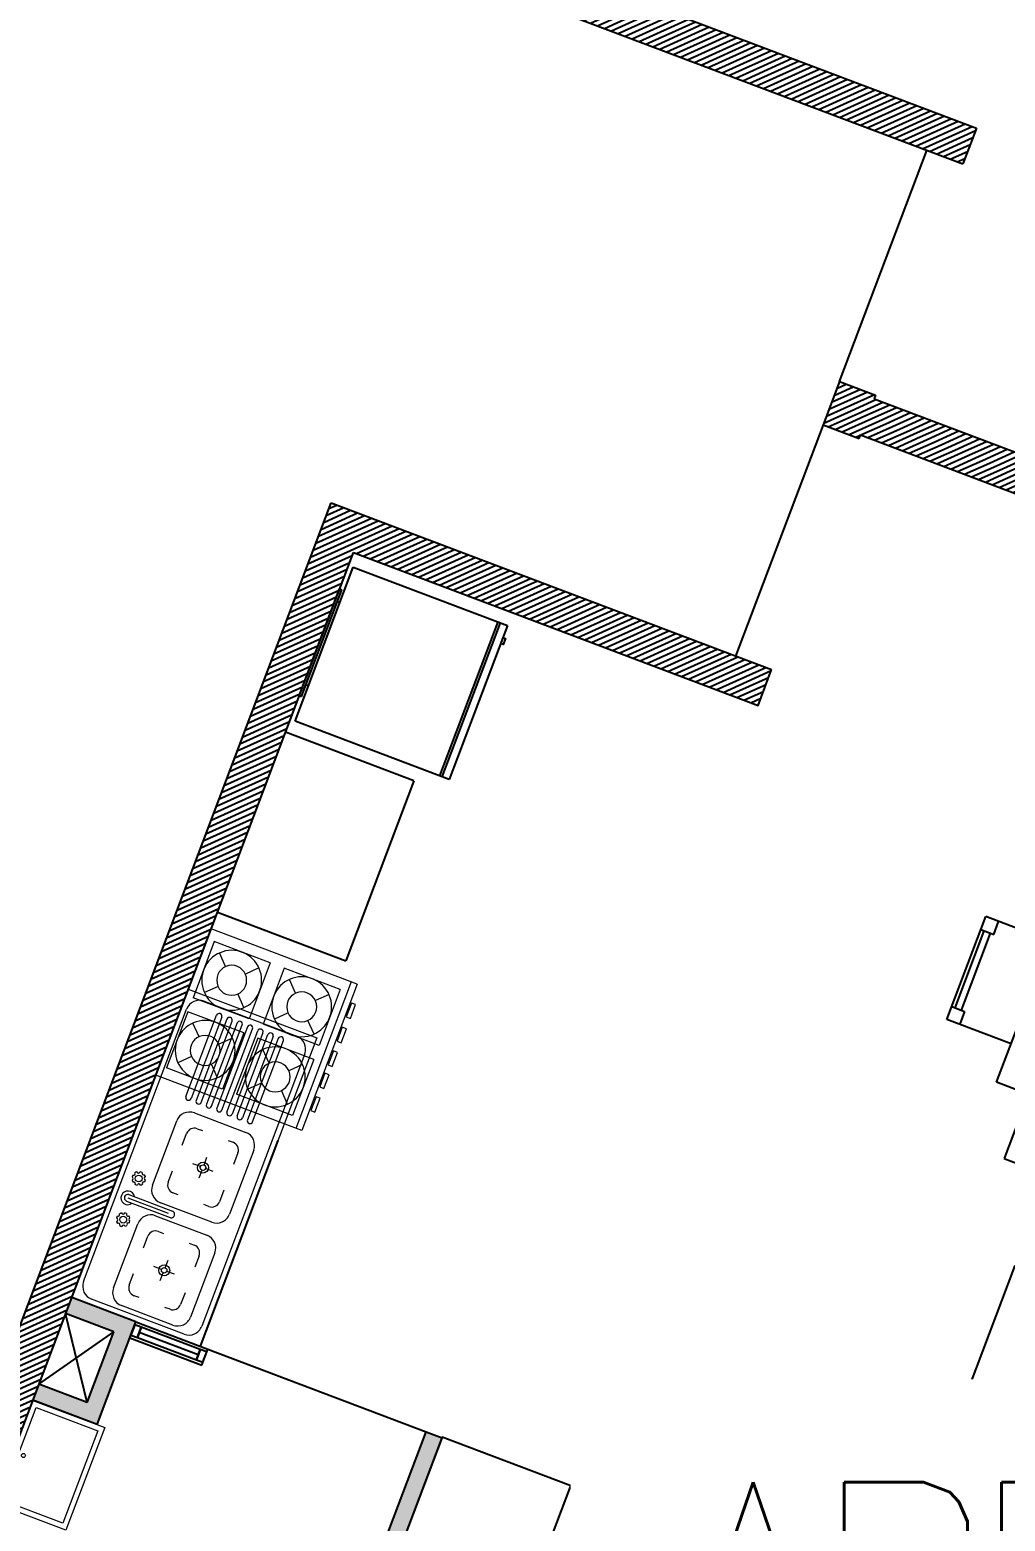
# Model space of a CAD drawing. Extents: x 0 to 346944, y 0 to 6285838.
# Drawn here: x 344178.25 to 344181.81, y 6284415.86 to 6284421.28 of the extents above; entities that cross this region are included whole.
import ezdxf

# ---------------------------------------------------------------- set-up
doc = ezdxf.new("R2010")
doc.units = 0
doc.header["$LTSCALE"] = 5
doc.linetypes.add('DASHED', pattern=[0.75, 0.5, -0.25])
doc.linetypes.add('HIDDEN', pattern=[0.375, 0.25, -0.125])
for name, color, linetype in [('ACOM-P', 251, 'DASHED'), ('COTAS', 11, 'Continuous'), ('GRILLA', 254, 'Continuous'), ('PLANTA', 6, 'Continuous'), ('PUNTO-DE-INTERES', 254, 'Continuous'), ('TEXTO', 2, 'Continuous')]:
    doc.layers.add(name, color=color, linetype=linetype)
doc.layers.add('Muebles', color=8, linetype='Continuous', lineweight=15)
doc.styles.add('2mm', font='simplex.shx', dxfattribs={"width": 0.8, "height": 0.65})
doc.styles.add('ROMANS', font='romans.shx', dxfattribs={"height": 1})
doc.dimstyles.new('ACOMETIDA 500', dxfattribs={"dimtxt": 0.65, "dimasz": 1.8, "dimexe": 1.25, "dimexo": 0.625, "dimtad": 0, "dimdec": 0, "dimtxsty": '2mm', "dimblk": 'NONE', "dimcen": 2.5, "dimse1": 1, "dimse2": 1, "dimclrd": 256, "dimclrt": 2, "dimadec": 0, "dimazin": 0, "dimtfac": 1, "dimtdec": 0, "dimtmove": 0, "dimatfit": 3, "dimldrblk": 'NONE', "dimfxl": 1, "dimtfill": 1, "dimlwd": -1, "dimarcsym": 2})
doc.dimstyles.new('GRILLA X 500', dxfattribs={"dimtxt": 0.5, "dimasz": 1.8, "dimexe": 1.25, "dimexo": 0.625, "dimtad": 0, "dimdec": 0, "dimtxsty": 'ROMANS', "dimblk": 'NONE', "dimcen": 2.5, "dimse1": 1, "dimse2": 1, "dimsd1": 1, "dimsd2": 1, "dimclrd": 256, "dimclrt": 256, "dimadec": 0, "dimazin": 0, "dimtfac": 1, "dimtdec": 0, "dimtmove": 0, "dimatfit": 3, "dimldrblk": 'NONE', "dimfxlon": 1, "dimtfill": 1, "dimlwd": -1, "dimarcsym": 2})
doc.dimstyles.new('VANO 500', dxfattribs={"dimtxt": 0.65, "dimasz": 1.8, "dimexe": 0, "dimexo": 8, "dimgap": 1.2, "dimtad": 0, "dimdec": 0, "dimzin": 0, "dimdsep": 46, "dimtxsty": '2mm', "dimblk": 'NONE', "dimcen": 0, "dimse1": 1, "dimse2": 1, "dimsd1": 1, "dimsd2": 1, "dimclrd": 7, "dimclrt": 2, "dimadec": 0, "dimazin": 0, "dimtfac": 1, "dimtdec": 0, "dimtofl": 0, "dimtmove": 0, "dimatfit": 3, "dimldrblk": 'NONE', "dimfxl": 1, "dimtfill": 1, "dimtolj": 1, "dimtzin": 0, "dimlwd": 25, "dimarcsym": 0})
pattern_1 = [(24.0585514, (-1775.1399725, -180.942321), (-0.003883056714, 0.008697556873), [])]

# ---------------------------------------------------------------- blocks, each defined once
blk = doc.blocks.new('Refrigeradora')
for p, q in [((0.02, 0.325), (0.67, 0.325)), ((0.02, -0.325), (0.02, 0.325)), ((0.63, 0.325), (0.63, -0.325)), ((0.64, 0.325), (0.64, -0.325)), ((0.67, 0.325), (0.67, -0.325)), ((0, -0.225), (0, 0.225)), ((0, 0.225), (0.01, 0.225)), ((0.01, -0.225), (0.01, 0.225)), ((0.01, 0.175), (0.02, 0.175)), ((0.01, -0.175), (0.02, -0.175)), ((0, -0.225), (0.01, -0.225)), ((0.67, -0.325), (0.02, -0.325))]:
    blk.add_line(p, q)
blk.add_lwpolyline([(0.67, 0.274), (0.682, 0.274), (0.682, 0.2485), (0.67, 0.2485)])
blk = doc.blocks.new('cocina')
at = {"layer": 'Muebles'}
for p, q in [((36.971, 32.0011), (36.971, 32.5711)), ((37.5404, 32.5711), (36.971, 32.5711)), ((37.2165, 32.5315), (36.9983, 32.5315)), ((36.9983, 32.3133), (36.9983, 32.5315)), ((37.2165, 32.3133), (37.2165, 32.5315)), ((37.271, 32.3133), (37.271, 32.5315)), ((37.4892, 32.5315), (37.271, 32.5315)), ((37.4892, 32.3133), (37.4892, 32.5315)), ((37.5165, 32.0011), (37.5165, 32.5711)), ((37.5404, 32.0011), (37.5404, 32.5711)), ((37.0688, 32.461), (37.0303, 32.4996)), ((37.1845, 32.4996), (37.146, 32.461)), ((37.3416, 32.461), (37.303, 32.4996)), ((37.4573, 32.4996), (37.4187, 32.461)), ((37.0688, 32.3839), (37.0303, 32.3453)), ((37.1845, 32.3453), (37.146, 32.3839)), ((37.3416, 32.3839), (37.303, 32.3453)), ((37.4573, 32.3453), (37.4187, 32.3839)), ((37.2165, 32.3133), (36.9983, 32.3133)), ((37.4892, 32.3133), (37.271, 32.3133)), ((37.2165, 32.2588), (36.9983, 32.2588)), ((36.9983, 32.0406), (36.9983, 32.2588)), ((37.2165, 32.0406), (37.2165, 32.2588)), ((37.271, 32.0406), (37.271, 32.2588)), ((37.4892, 32.2588), (37.271, 32.2588)), ((37.4892, 32.0406), (37.4892, 32.2588)), ((37.0688, 32.1883), (37.0303, 32.2268)), ((37.1845, 32.2268), (37.146, 32.1883)), ((37.3416, 32.1883), (37.303, 32.2268)), ((37.4573, 32.2268), (37.4187, 32.1883)), ((37.0688, 32.1111), (37.0303, 32.0726)), ((37.1845, 32.0726), (37.146, 32.1111)), ((37.3416, 32.1111), (37.303, 32.0726)), ((37.4573, 32.0726), (37.4187, 32.1111)), ((37.2165, 32.0406), (36.9983, 32.0406)), ((37.4892, 32.0406), (37.271, 32.0406)), ((37.5404, 32.0011), (36.971, 32.0011))]:
    blk.add_line(p, q, dxfattribs=at)
for points in [[(37.5609, 32.4373), (37.5447, 32.4373), (37.5447, 32.4913), (37.5609, 32.4913)], [(37.5609, 32.3455), (37.5447, 32.3455), (37.5447, 32.3995), (37.5609, 32.3995)], [(37.5609, 32.2591), (37.5447, 32.2591), (37.5447, 32.3131), (37.5609, 32.3131)], [(37.5609, 32.1672), (37.5447, 32.1672), (37.5447, 32.2213), (37.5609, 32.2213)], [(37.5609, 32.0727), (37.5447, 32.0727), (37.5447, 32.1267), (37.5609, 32.1267)]]:
    blk.add_lwpolyline(points, close=True, dxfattribs=at)
for centre, radius in [((37.1074, 32.4224), 0.1091), ((37.3801, 32.4224), 0.1091), ((37.1074, 32.4224), 0.0545), ((37.3801, 32.4224), 0.0545), ((37.1074, 32.1497), 0.1091), ((37.3801, 32.1497), 0.1091), ((37.1074, 32.1497), 0.0545), ((37.3801, 32.1497), 0.0545)]:
    blk.add_circle(centre, radius, dxfattribs=at)
blk = doc.blocks.new('lavamopa')
at = {"layer": 'Muebles', "elevation": 601.4878}
for points in [[(39.4163, 32.9535), (39.8163, 32.9535), (39.8163, 32.6735), (39.4163, 32.6735)], [(39.4363, 32.9335), (39.7963, 32.9335), (39.7963, 32.6935), (39.4363, 32.6935)]]:
    blk.add_lwpolyline(points, close=True, dxfattribs=at)
at = {"layer": 'Muebles'}
blk.add_circle((39.6163, 32.7124, 601.4878), 0.00735, dxfattribs=at)
blk = doc.blocks.new('Lava Plato')
at = {"layer": 'Muebles'}
for p, q in [((3364.2768, 1647.5359), (3364.2768, 1648.5959)), ((3364.3268, 1648.6459), (3364.6868, 1648.6459)), ((3364.3868, 1648.2975), (3364.3868, 1648.614)), ((3364.4068, 1648.614), (3364.4068, 1648.2975)), ((3364.4268, 1648.614), (3364.4268, 1648.2975)), ((3364.4468, 1648.2975), (3364.4468, 1648.614)), ((3364.4668, 1648.614), (3364.4668, 1648.2975)), ((3364.4868, 1648.2975), (3364.4868, 1648.614)), ((3364.5068, 1648.614), (3364.5068, 1648.2975)), ((3364.5268, 1648.2975), (3364.5268, 1648.614)), ((3364.5468, 1648.2975), (3364.5468, 1648.614)), ((3364.5668, 1648.614), (3364.5668, 1648.2975)), ((3364.5868, 1648.2975), (3364.5868, 1648.614)), ((3364.6068, 1648.614), (3364.6068, 1648.2975)), ((3364.6268, 1648.614), (3364.6268, 1648.2975)), ((3364.6468, 1648.2975), (3364.6468, 1648.614)), ((3364.7368, 1648.5959), (3364.7368, 1647.5359)), ((3364.4368, 1648.2527), (3364.6368, 1648.2527)), ((3364.3868, 1647.9527), (3364.3868, 1648.2027)), ((3364.4368, 1648.1277), (3364.4368, 1648.1727)), ((3364.4668, 1648.2027), (3364.4868, 1648.2027)), ((3364.5868, 1648.2027), (3364.6068, 1648.2027)), ((3364.6368, 1648.1727), (3364.6368, 1648.1277)), ((3364.6868, 1648.2027), (3364.6868, 1647.9527)), ((3364.5368, 1648.0877), (3364.5368, 1648.1177)), ((3364.5268, 1648.0777), (3364.4968, 1648.0777)), ((3364.5368, 1648.0377), (3364.5368, 1648.0677)), ((3364.5768, 1648.0777), (3364.5468, 1648.0777)), ((3364.4368, 1647.9827), (3364.4368, 1648.0277)), ((3364.6368, 1648.0277), (3364.6368, 1647.9827)), ((3364.4868, 1647.9527), (3364.4668, 1647.9527)), ((3364.6068, 1647.9527), (3364.5868, 1647.9527)), ((3364.3193, 1647.8902), (3364.4886, 1647.8902)), ((3364.6368, 1647.9027), (3364.4368, 1647.9027)), ((3364.3193, 1647.8777), (3364.4761, 1647.8777)), ((3364.3193, 1647.8652), (3364.4886, 1647.8652)), ((3364.4368, 1647.8527), (3364.6368, 1647.8527)), ((3364.3868, 1647.5527), (3364.3868, 1647.8027)), ((3364.4668, 1647.8027), (3364.4868, 1647.8027)), ((3364.5868, 1647.8027), (3364.6068, 1647.8027)), ((3364.6868, 1647.8027), (3364.6868, 1647.5527)), ((3364.4368, 1647.7277), (3364.4368, 1647.7727)), ((3364.6368, 1647.7727), (3364.6368, 1647.7277)), ((3364.5268, 1647.6777), (3364.4968, 1647.6777)), ((3364.5368, 1647.6877), (3364.5368, 1647.7177)), ((3364.5768, 1647.6777), (3364.5468, 1647.6777)), ((3364.4368, 1647.5827), (3364.4368, 1647.6277)), ((3364.5368, 1647.6377), (3364.5368, 1647.6677)), ((3364.6368, 1647.6277), (3364.6368, 1647.5827)), ((3364.4868, 1647.5527), (3364.4668, 1647.5527)), ((3364.6068, 1647.5527), (3364.5868, 1647.5527)), ((3364.6868, 1647.4859), (3364.3268, 1647.4859)), ((3364.6368, 1647.5027), (3364.4368, 1647.5027))]:
    blk.add_line(p, q, dxfattribs=at)
blk.add_lwpolyline([(3364.2568, 1648.6659), (3364.7568, 1648.6659), (3364.7568, 1647.4659), (3364.2568, 1647.4659)], close=True, dxfattribs=at)
for centre, radius in [((3364.5368, 1648.0777), 0.02), ((3364.5368, 1648.0777), 0.01), ((3364.3318, 1647.9577), 0.0125), ((3364.3318, 1647.7977), 0.0125), ((3364.5368, 1647.6777), 0.02), ((3364.5368, 1647.6777), 0.01)]:
    blk.add_circle(centre, radius, dxfattribs=at)
for centre, radius, start, end in [((3364.3268, 1648.5959), 0.05, 90, 180), ((3364.3968, 1648.614), 0.01, 90, 180), ((3364.3968, 1648.614), 0.01, 0, 90), ((3364.4368, 1648.614), 0.01, 90, 180), ((3364.4368, 1648.614), 0.01, 0, 90), ((3364.4768, 1648.614), 0.01, 90, 180), ((3364.4768, 1648.614), 0.01, 0, 90), ((3364.5168, 1648.614), 0.01, 90, 180), ((3364.5168, 1648.614), 0.01, 0, 90), ((3364.5568, 1648.614), 0.01, 90, 180), ((3364.5568, 1648.614), 0.01, 0, 90), ((3364.5968, 1648.614), 0.01, 90, 180), ((3364.5968, 1648.614), 0.01, 0, 90), ((3364.6368, 1648.614), 0.01, 90, 180), ((3364.6368, 1648.614), 0.01, 0, 90), ((3364.6868, 1648.5959), 0.05, 0, 90), ((3364.3968, 1648.2975), 0.01, 180, 270), ((3364.3968, 1648.2975), 0.01, 270, 0), ((3364.4368, 1648.2975), 0.01, 180, 270), ((3364.4368, 1648.2975), 0.01, 270, 0), ((3364.4768, 1648.2975), 0.01, 180, 270), ((3364.4768, 1648.2975), 0.01, 270, 0), ((3364.5168, 1648.2975), 0.01, 180, 270), ((3364.5168, 1648.2975), 0.01, 270, 0), ((3364.5568, 1648.2975), 0.01, 180, 270), ((3364.5568, 1648.2975), 0.01, 270, 0), ((3364.5968, 1648.2975), 0.01, 180, 270), ((3364.5968, 1648.2975), 0.01, 270, 0), ((3364.6368, 1648.2975), 0.01, 180, 270), ((3364.6368, 1648.2975), 0.01, 270, 0), ((3364.4368, 1648.2027), 0.05, 90, 180), ((3364.6368, 1648.2027), 0.05, 0, 90), ((3364.4668, 1648.1727), 0.03, 90, 180), ((3364.6068, 1648.1727), 0.03, 0, 90), ((3364.3318, 1647.9577), 0.025, 170.7931, 189.2069), ((3364.3078, 1647.9677), 0.00598, 263.5191, 51.4809), ((3364.3078, 1647.9478), 0.00598, 308.5191, 96.4809), ((3364.3318, 1647.9577), 0.025, 125.7931, 144.2069), ((3364.3218, 1647.9817), 0.00598, 218.5191, 6.4809), ((3364.3318, 1647.9577), 0.025, 80.7931, 99.2069), ((3364.3417, 1647.9817), 0.00598, 173.5191, 321.4809), ((3364.3318, 1647.9577), 0.025, 35.7931, 54.2069), ((3364.3558, 1647.9677), 0.00598, 128.5191, 276.4809), ((3364.3558, 1647.9478), 0.00598, 83.5191, 231.4809), ((3364.3318, 1647.9577), 0.025, 350.7931, 9.2069), ((3364.4368, 1647.9527), 0.05, 180, 270), ((3364.4668, 1647.9827), 0.03, 180, 270), ((3364.6068, 1647.9827), 0.03, 270, 0), ((3364.6368, 1647.9527), 0.05, 270, 0), ((3364.3193, 1647.8777), 0.025, 30, 330), ((3364.3193, 1647.8777), 0.0125, 90, 270), ((3364.3318, 1647.9577), 0.025, 215.7931, 234.2069), ((3364.3218, 1647.9337), 0.00598, 353.5191, 141.4809), ((3364.3318, 1647.9577), 0.025, 260.7931, 279.2069), ((3364.3417, 1647.9337), 0.00598, 38.5191, 186.4809), ((3364.3318, 1647.9577), 0.025, 305.7931, 324.2069), ((3364.4886, 1647.8777), 0.0125, 270, 90), ((3364.4368, 1647.8027), 0.05, 90, 180), ((3364.6368, 1647.8027), 0.05, 0, 90), ((3364.3318, 1647.7977), 0.025, 170.7931, 189.2069), ((3364.3078, 1647.8077), 0.00598, 263.5191, 51.4809), ((3364.3078, 1647.7878), 0.00598, 308.5191, 96.4809), ((3364.3318, 1647.7977), 0.025, 125.7931, 144.2069), ((3364.3318, 1647.7977), 0.025, 215.7931, 234.2069), ((3364.3218, 1647.8217), 0.00598, 218.5191, 6.4809), ((3364.3318, 1647.7977), 0.025, 80.7931, 99.2069), ((3364.3417, 1647.8217), 0.00598, 173.5191, 321.4809), ((3364.3318, 1647.7977), 0.025, 35.7931, 54.2069), ((3364.3318, 1647.7977), 0.025, 305.7931, 324.2069), ((3364.3558, 1647.8077), 0.00598, 128.5191, 276.4809), ((3364.3558, 1647.7878), 0.00598, 83.5191, 231.4809), ((3364.3318, 1647.7977), 0.025, 350.7931, 9.2069), ((3364.4668, 1647.7727), 0.03, 90, 180), ((3364.6068, 1647.7727), 0.03, 0, 90), ((3364.3218, 1647.7737), 0.00598, 353.5191, 141.4809), ((3364.3318, 1647.7977), 0.025, 260.7931, 279.2069), ((3364.3417, 1647.7737), 0.00598, 38.5191, 186.4809), ((3364.4668, 1647.5827), 0.03, 180, 270), ((3364.6068, 1647.5827), 0.03, 270, 0), ((3364.3268, 1647.5359), 0.05, 180, 270), ((3364.4368, 1647.5527), 0.05, 180, 270), ((3364.6368, 1647.5527), 0.05, 270, 0), ((3364.6868, 1647.5359), 0.05, 270, 0)]:
    blk.add_arc(centre, radius, start, end, dxfattribs=at)
blk = doc.blocks.new('PLANTA 2')
at = {"layer": 'PUNTO-DE-INTERES'}
h = blk.add_hatch(dxfattribs=at)
h.set_pattern_fill('LINE', color=256, scale=0.003, angle=384.0586)
h.set_pattern_definition(pattern_1)
h.paths.add_polyline_path([(-5.2802, -6.7447), (-6.1018, -8.8916), (-5.3006, -9.1982), (-5.2756, -9.1328), (-6.0114, -8.8513), (-5.2148, -6.7698)])
h.paths.add_polyline_path([(-4.2367, -7.1441), (-4.3479, -7.4348), (-4.1709, -7.5025), (-4.1995, -7.5772), (-4.3765, -7.5095), (-4.4087, -7.5936), (-4.4834, -7.565), (-4.3114, -7.1155)])
h.paths.add_polyline_path([(-3.4238, -7.7884), (-3.1156, -7.9064), (-3.1442, -7.9811), (-3.4524, -7.8631)])
h.paths.add_polyline_path([(-2.6486, -8.0851), (-2.317, -8.2119), (-2.3456, -8.2867), (-2.6772, -8.1598)])
h.paths.add_polyline_path([(-1.8501, -8.3907), (-0.7433, -8.8142), (-0.7719, -8.8889), (-1.8787, -8.4654)])
h.paths.add_polyline_path([(-0.4551, -9.4599), (-0.5298, -9.4313), (-0.8838, -10.3563), (-0.8091, -10.3849)])
h.paths.add_polyline_path([(-5.5418, -9.6327), (-0.8777, -11.4176), (-0.4956, -10.4192), (-0.5704, -10.3906), (-0.9399, -11.3563), (-5.4639, -9.625), (-5.4614, -9.6185), (-5.5268, -9.5935)])
h = blk.add_hatch(dxfattribs=at)
h.set_pattern_fill('LINE', color=256, scale=0.003, angle=384.0586)
h.set_pattern_definition(pattern_1)
h.paths.add_polyline_path([(-7.2751, -11.9575), (-6.4535, -9.8106), (-5.6523, -10.1172), (-5.6773, -10.1826), (-6.4131, -9.901), (-7.2097, -11.9825)])
h.paths.add_polyline_path([(-6.2315, -12.3568), (-6.1203, -12.0662), (-5.9433, -12.1339), (-5.9147, -12.0592), (-6.0917, -11.9915), (-6.0595, -11.9074), (-6.1342, -11.8788), (-6.3062, -12.3282)])
h.paths.add_polyline_path([(-5.1962, -12.4198), (-4.888, -12.5378), (-4.8594, -12.4631), (-5.1676, -12.3451)])
h.paths.add_polyline_path([(-4.421, -12.7165), (-4.0895, -12.8434), (-4.0609, -12.7687), (-4.3924, -12.6418)])
h.paths.add_polyline_path([(-3.6225, -13.0221), (-2.5158, -13.4456), (-2.4872, -13.3709), (-3.5939, -12.9474)])
h.paths.add_polyline_path([(-1.8701, -13.1574), (-1.9448, -13.1288), (-1.5908, -12.2037), (-1.5161, -12.2323)])
h.paths.add_polyline_path([(-5.5418, -9.6327), (-0.8777, -11.4176), (-1.2598, -12.416), (-1.3345, -12.3874), (-0.9649, -11.4217), (-5.489, -9.6904), (-5.4915, -9.6969), (-5.5568, -9.6719)])
h = blk.add_hatch(dxfattribs=at)
h.set_pattern_fill('JIS_STN_2.5', color=256, scale=0.0075, angle=339.0586)
h.set_pattern_definition([(24.0585514, (-1775.139972, -180.94232), (-0.00764381243, 0.01712117495), []), (24.0585514, (-1775.12761, -180.947052), (-0.00764381243, 0.01712117495), [0.009, -0.00375])])
h.paths.add_polyline_path([(-7.0029, -11.442), (-6.8861, -11.4867), (-6.8146, -11.2999), (-6.9314, -11.2552), (-6.9426, -11.2844), (-6.855, -11.3179), (-6.9041, -11.4463), (-6.9917, -11.4128)])
h.paths.add_polyline_path([(-6.2578, -11.513), (-6.3641, -11.7908), (-6.1342, -11.8788), (-6.1454, -11.908), (-6.4044, -11.8088), (-6.287, -11.5018)])
h.paths.add_polyline_path([(-4.4426, -10.5347), (-4.4706, -10.5239), (-5.1676, -12.3451), (-5.1396, -12.3558)])
h.paths.add_polyline_path([(-4.0961, -10.6785), (-3.6712, -10.8411), (-3.782, -11.1306), (-4.0622, -11.0234), (-4.2409, -11.4904), (-3.9607, -11.5976), (-4.3644, -12.6525), (-4.3924, -12.6418), (-3.9994, -11.6149), (-4.2796, -11.5077), (-4.0795, -10.9847), (-3.7993, -11.0919), (-3.7099, -10.8584), (-4.1069, -10.7065)])
h.paths.add_polyline_path([(-3.309, -13.0564), (-2.6158, -11.245), (-3.2976, -10.9841), (-3.3083, -11.0121), (-2.6546, -11.2623), (-3.337, -13.0457)])
h.paths.add_polyline_path([(-1.6019, -12.2329), (-1.8833, -12.1252), (-1.7404, -11.7517), (-2.2949, -11.5395), (-2.4021, -11.8197), (-2.4301, -11.8089), (-2.3117, -11.4995), (-1.7, -11.7336), (-1.8429, -12.1072), (-1.5908, -12.2037)])
h.paths.add_polyline_path([(-1.2159, -11.3257), (-1.2405, -11.3899), (-0.9895, -11.4859), (-1.0007, -11.5151), (-1.2809, -11.4079), (-1.2451, -11.3145)])
h.paths.add_polyline_path([(-2.1496, -11.16), (-2.1777, -11.1493), (-2.1137, -10.9821), (-2.0857, -10.9928)])
for p, q in [((-6.0114, -8.8513), (-5.2756, -9.1328)), ((-6.1018, -8.8916), (-5.3006, -9.1982)), ((-5.2756, -9.1328), (-5.3006, -9.1982)), ((-5.5268, -9.5935), (-5.366, -9.1732)), ((-5.5268, -9.5935), (-5.5568, -9.6719)), ((-5.5268, -9.5935), (-5.4614, -9.6185)), ((-5.4614, -9.6185), (-5.4639, -9.625)), ((-5.4639, -9.625), (-0.9399, -11.3563)), ((-5.5568, -9.6719), (-5.7177, -10.0922)), ((-5.5568, -9.6719), (-5.4915, -9.6969)), ((-5.4915, -9.6969), (-5.489, -9.6904)), ((-5.489, -9.6904), (-0.9649, -11.4217)), ((-7.2751, -11.9575), (-6.4535, -9.8106)), ((-6.4535, -9.8106), (-5.6523, -10.1172)), ((-7.2097, -11.9825), (-6.4131, -9.901)), ((-6.4131, -9.901), (-5.6773, -10.1826)), ((-5.6773, -10.1826), (-5.6523, -10.1172)), ((-5.2454, -10.8699), (-5.1203, -10.543)), ((-5.3354, -10.7551), (-5.2639, -10.5683)), ((-5.1472, -10.613), (-5.2639, -10.5683)), ((-5.2495, -10.6006), (-5.2405, -10.5773)), ((-5.3206, -10.734), (-5.267, -10.5939)), ((-5.3089, -10.7385), (-5.2553, -10.5984)), ((-5.2728, -10.5917), (-5.2495, -10.6006)), ((-5.3264, -10.7318), (-5.3031, -10.7407)), ((-5.3031, -10.7407), (-5.312, -10.7641)), ((-5.2186, -10.7998), (-5.3354, -10.7551)), ((-4.6851, -11.0843), (-5.2454, -10.8699)), ((-5.1876, -10.892), (-5.2323, -11.0087)), ((-5.2323, -11.0087), (-5.0455, -11.0802)), ((-5.57, -12.1376), (-5.2126, -11.2036)), ((-6.8146, -11.2999), (-6.9314, -11.2552)), ((-6.855, -11.3179), (-6.9426, -11.2844)), ((-6.9041, -11.4463), (-6.9426, -11.2844)), ((-6.9917, -11.4128), (-6.855, -11.3179)), ((-6.9041, -11.4463), (-6.855, -11.3179)), ((-6.8861, -11.4867), (-6.8146, -11.2999)), ((-6.8146, -11.2999), (-6.6839, -11.3499)), ((-6.805, -11.3096), (-6.8121, -11.3283)), ((-6.8258, -11.3291), (-6.6951, -11.3791)), ((-6.6951, -11.3791), (-6.6839, -11.3499)), ((-6.6839, -11.3499), (-6.287, -11.5018)), ((-6.9041, -11.4463), (-6.9917, -11.4128)), ((-6.8861, -11.4867), (-7.0029, -11.442)), ((-6.4044, -11.8088), (-6.287, -11.5018)), ((-6.287, -11.5018), (-6.2578, -11.513)), ((-6.3641, -11.7908), (-6.2578, -11.513)), ((-5.3377, -11.5305), (-4.9874, -11.6646))]:
    blk.add_line(p, q, dxfattribs=at)
at = {"layer": 'PUNTO-DE-INTERES', "ltscale": 30}
for p, q in [((-6.3047, -10.3172), (-6.5382, -10.2279)), ((-6.3047, -10.3172), (-6.4298, -10.6441)), ((-6.6633, -10.5548), (-6.4298, -10.6441)), ((-6.5549, -10.971), (-6.6979, -11.3446))]:
    blk.add_line(p, q, dxfattribs=at)
at = {"layer": 'PUNTO-DE-INTERES'}
for points in [[(-6.8238, -11.3238), (-6.8121, -11.3283), (-6.805, -11.3096), (-6.8167, -11.3052)], [(-6.7047, -11.3694), (-6.6931, -11.3739), (-6.6859, -11.3552), (-6.6976, -11.3507)]]:
    blk.add_lwpolyline(points, close=True, dxfattribs=at)
for points in [[(-6.7012, -11.3601), (-6.8086, -11.319)], [(-6.6976, -11.3507), (-6.805, -11.3096)], [(-6.8121, -11.3283), (-6.7047, -11.3694), (-6.6976, -11.3507)]]:
    blk.add_lwpolyline(points, dxfattribs=at)
at = {"layer": 'PUNTO-DE-INTERES', "ltscale": 30}
blk.add_lwpolyline([(-6.0239, -11.6014), (-6.2574, -11.512), (-6.3641, -11.7908), (-6.1306, -11.8802)], close=True, dxfattribs=at)
at = {"layer": 'PUNTO-DE-INTERES'}
for name, p, xscale, yscale, zscale, rotation in [('Refrigeradora', (-6.4757, -10.0644), 0.4615384503008885, 0.4615384503008885, 0.4615384503008885, 339.058551410992), ('cocina', (-18.2206, 10.9655), -0.5, 0.5, 0.5, 159.058551410992), ('Lava Plato', (-1872.3622, -179.3617), 0.5, 0.5, 0.5, 339.058551410992), ('lavamopa', (-15.2165, 12.8033, -300.7439), 0.4999999999999999, 0.4999999999999999, 0.4999999999999999, 249.0585514109921)]:
    blk.add_blockref(name, p, dxfattribs=dict(at, xscale=xscale, yscale=yscale, zscale=zscale, rotation=rotation))
blk = doc.blocks.new('PLANTA')
at = {"layer": 'PLANTA', "xscale": 2, "yscale": 2, "zscale": 2, "rotation": 0.2194448801566033}
blk.add_blockref('PLANTA 2', (31.6062, -31.5921), dxfattribs=at)
blk = doc.blocks.new('*D91')
at = {"layer": 'Defpoints', "color": 0, "linetype": 'HIDDEN', "ltscale": 0.25, "transparency": 16777216}
for p in [(344142.2982, 6284419.1956), (344180.1019, 6284406.0629), (344179.6534, 6284404.8917)]:
    blk.add_point(p, dxfattribs=at)
at = {"layer": 'COTAS', "color": 2, "linetype": 'HIDDEN', "ltscale": 0.25, "transparency": 16777216, "insert": (344161.4243, 6284413.2148), "char_height": 0.65, "attachment_point": 5, "rotation": 339.0474, "style": '2mm', "bg_fill": 3, "box_fill_scale": 1.1, "bg_fill_color": 256, "bg_fill_true_color": 13158600, "bg_fill_transparency": 0}
blk.add_mtext('\\A1;40.00', dxfattribs=at)
blk = doc.blocks.new('_None')
blk = doc.blocks.new('*D105')
at = {"layer": 'ACOM-P', "ltscale": 0.5, "transparency": 16777216}
for p, q in [((344176.4787, 6284416.4158), (344177.7094, 6284411.9486)), ((344179.6534, 6284404.8917), (344178.4228, 6284409.3589))]:
    blk.add_line(p, q, dxfattribs=at)
at = {"layer": 'Defpoints', "color": 0, "ltscale": 0.5, "transparency": 16777216}
for p in [(344176.4787, 6284416.4158), (344179.6534, 6284404.8917), (344179.6534, 6284404.8917)]:
    blk.add_point(p, dxfattribs=at)
at = {"layer": 'ACOM-P', "color": 2, "ltscale": 0.5, "transparency": 16777216, "insert": (344178.0661, 6284410.6537), "char_height": 0.65, "attachment_point": 5, "rotation": 285.4021, "style": '2mm', "bg_fill": 3, "box_fill_scale": 1.1, "bg_fill_color": 256, "bg_fill_true_color": 13158600, "bg_fill_transparency": 0}
blk.add_mtext('12m', dxfattribs=at)
blk = doc.blocks.new('*D119')
at = {"layer": 'Defpoints', "color": 0, "ltscale": 0.5, "transparency": 16777216}
for p in [(344297.865, 6284457.2934), (344300, 6284395.5004), (0, 0)]:
    blk.add_point(p, dxfattribs=at)
at = {"layer": 'GRILLA', "ltscale": 0.5, "transparency": 16777216, "insert": (344297.865, 6284461.7279), "char_height": 1, "attachment_point": 5, "rotation": 90, "style": 'ROMANS', "bg_fill": 3, "box_fill_scale": 1.1, "bg_fill_color": 256, "bg_fill_true_color": 13158600, "bg_fill_transparency": 0}
blk.add_mtext('X-344300', dxfattribs=at)

msp = doc.modelspace()

# ---------------------------------------------------------------- block references
at = {"layer": 'PLANTA'}
msp.add_blockref('PLANTA', (344160.5769, 6284470.8255), dxfattribs=at)

# ---------------------------------------------------------------- next in the draw order: texts
at = {"layer": 'TEXTO', "insert": (344180.5995, 6284411.4969), "char_height": 0.75, "attachment_point": 7, "style": 'ROMANS', "bg_fill": 3, "box_fill_scale": 1.5, "bg_fill_color": 256, "bg_fill_true_color": 13158600, "bg_fill_transparency": 0}
msp.add_mtext('{\\T0.8;ARR. EMP.\\PACOM. TIPO\\PA-100\\PPROY. CLTE.}', dxfattribs=at)

# ---------------------------------------------------------------- next in the draw order: dimensions: what is measured, and where the dimension line sits
at = {"layer": 'COTAS', "linetype": 'HIDDEN', "ltscale": 0.25}
dim = msp.add_aligned_dim(p1=(344142.2982, 6284419.1956), p2=(344179.6534, 6284404.8917), distance=1.2541, dimstyle='VANO 500', override={"dimpost": '.00', "dimsah": 1}, dxfattribs=at)
dim.commit()
dim.dimension.update_dxf_attribs({"geometry": '*D91', "text_midpoint": (344161.4243, 6284413.2148)})

# ---------------------------------------------------------------- next in the draw order: dimensions: what is measured, and where the dimension line sits
at = {"layer": 'ACOM-P', "ltscale": 0.5}
dim = msp.add_aligned_dim(p1=(344176.4787, 6284416.4158), p2=(344179.6534, 6284404.8917), distance=0, dimstyle='ACOMETIDA 500', override={"dimpost": 'm', "dimsah": 1}, dxfattribs=at)
dim.commit()
dim.dimension.update_dxf_attribs({"geometry": '*D105', "text_midpoint": (344178.0661, 6284410.6537)})

# ---------------------------------------------------------------- next in the draw order: dimensions: what is measured, and where the dimension line sits
at = {"layer": 'GRILLA', "ltscale": 0.5}
dim = msp.add_ordinate_dim(feature_location=(344300, 6284395.5004), offset=(-2.135, 61.793), dtype=1, origin=(0, 0), dimstyle='GRILLA X 500', override={"dimpost": 'X-<>', "dimsah": 1}, dxfattribs=at)
dim.commit()
dim.dimension.update_dxf_attribs({"geometry": '*D119', "text_midpoint": (344297.865, 6284461.7279)})

doc.saveas('drawing.dxf')
